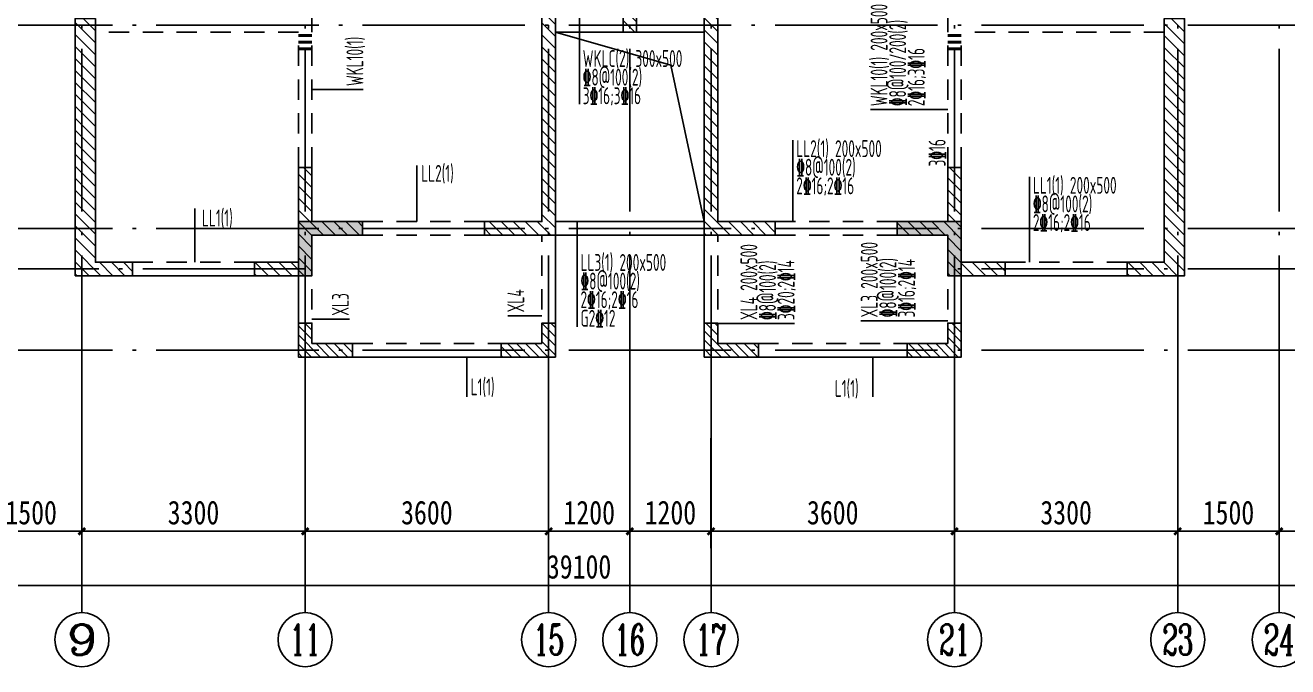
# Model space of a CAD drawing. Extents: x -144902 to 588294, y -160863 to 65494.
# Drawn here: x 548533 to 567197, y -66876 to -57401 of the extents above; entities that cross this region are included whole.
import ezdxf
from ezdxf.enums import TextEntityAlignment as Align

# ---------------------------------------------------------------- set-up
doc = ezdxf.new("R2010")
doc.units = 0
doc.header["$LTSCALE"] = 100
doc.linetypes.add('3', pattern=[5, 3, -2])
doc.linetypes.add('ACAD_ISO04W100', pattern=[30.5, 24, -3, 0.5, -3])
doc.layers.get('0').update_dxf_attribs({"linetype": 'CONTINUOUS'})
doc.layers.get('Defpoints').update_dxf_attribs({"linetype": 'CONTINUOUS'})
for name, color, linetype in [('AXIS', 3, 'CONTINUOUS'), ('AXIS_TEXT', 7, 'CONTINUOUS'), ('DOTE', 253, 'ACAD_ISO04W100'), ('GZ', 7, 'CONTINUOUS'), ('HATCH', 254, 'CONTINUOUS'), ('HIDE_BEAMDIMLOCAL', 7, 'CONTINUOUS'), ('HIDE_BEAMDIMMASS', 2, 'CONTINUOUS'), ('S_BEAMDIMMASS', 2, 'CONTINUOUS'), ('梁', 4, 'CONTINUOUS'), ('梁虚线', 134, '3'), ('次梁箍筋', 1, 'CONTINUOUS'), ('砼墙', 3, 'CONTINUOUS'), ('零厚板', 7, 'CONTINUOUS')]:
    doc.layers.add(name, color=color, linetype=linetype)
doc.styles.add('_HZTXT', font='complex.shx', dxfattribs={"width": 0.7, "bigfont": 'tssdchn.shx'})
doc.styles.add('COMPLEX', font='COMPLEX')
doc.styles.add('DIM_FONT', font='SIMHEI.TTF', dxfattribs={"width": 0.8})
doc.styles.get("Standard").update_dxf_attribs({"font": 'tssdeng.shx', "width": 0.7, "bigfont": 'tssdchn.shx'})
doc.dimstyles.new('_TCH_ARCH&&100', dxfattribs={"dimtxt": 350, "dimasz": 100, "dimexe": 250, "dimexo": 300, "dimgap": 100, "dimtad": 1, "dimdec": 0, "dimzin": 0, "dimdsep": 46, "dimtxsty": 'DIM_FONT', "dimblk": 'ARCHTICK', "dimcen": 0.09, "dimclrt": 7, "dimazin": 2, "dimtfac": 1, "dimtdec": 0, "dimtix": 1, "dimtmove": 2, "dimatfit": 3, "dimfxl": 1, "dimtolj": 1, "dimtzin": 0, "dimarcsym": 0})
pattern_1 = [(135, (163394.02, 96408.73), (88.38835, 88.38835), [])]

# ---------------------------------------------------------------- blocks, each defined once
blk = doc.blocks.new('_ArchTick')
at = {"color": 0, "linetype": 'ByBlock', "const_width": 0.4}
blk.add_lwpolyline([(-0.5, -0.5), (0.5, 0.5)], dxfattribs=at)
blk = doc.blocks.new('*D1527')
at = {"layer": 'AXIS', "color": 0, "lineweight": -2}
for p, q in [((33961, 3375), (33961, 1750)), ((37861, 3375), (37861, 1750)), ((33961, 2000), (37861, 2000))]:
    blk.add_line(p, q, dxfattribs=at)
at = {"layer": 'Defpoints', "color": 0}
for p in [(33961, 3675), (37861, 3675), (37861, 2000)]:
    blk.add_point(p, dxfattribs=at)
at = {"layer": 'AXIS', "color": 0, "lineweight": -2, "xscale": 100, "yscale": 100, "zscale": 100, "rotation": 180}
blk.add_blockref('_ArchTick', (33961, 2000), dxfattribs=at)
at = {"layer": 'AXIS', "color": 0, "lineweight": -2, "xscale": 100, "yscale": 100, "zscale": 100}
blk.add_blockref('_ArchTick', (37861, 2000), dxfattribs=at)
at = {"layer": 'AXIS', "color": 7, "insert": (35911, 2275), "char_height": 350, "attachment_point": 5, "style": 'DIM_FONT'}
blk.add_mtext('\\A1;3900', dxfattribs=at)
blk = doc.blocks.new('*D1528')
at = {"layer": 'AXIS', "color": 0, "lineweight": -2}
for p, q in [((32461, 3375), (32461, 1750)), ((33961, 3375), (33961, 1750)), ((32461, 2000), (33961, 2000))]:
    blk.add_line(p, q, dxfattribs=at)
at = {"layer": 'Defpoints', "color": 0}
for p in [(32461, 3675), (33961, 3675), (33961, 2000)]:
    blk.add_point(p, dxfattribs=at)
at = {"layer": 'AXIS', "color": 0, "lineweight": -2, "xscale": 100, "yscale": 100, "zscale": 100, "rotation": 180}
blk.add_blockref('_ArchTick', (32461, 2000), dxfattribs=at)
at = {"layer": 'AXIS', "color": 0, "lineweight": -2, "xscale": 100, "yscale": 100, "zscale": 100}
blk.add_blockref('_ArchTick', (33961, 2000), dxfattribs=at)
at = {"layer": 'AXIS', "color": 7, "insert": (33211, 2275), "char_height": 350, "attachment_point": 5, "style": 'DIM_FONT'}
blk.add_mtext('\\A1;1500', dxfattribs=at)
blk = doc.blocks.new('*D1529')
at = {"layer": 'AXIS', "color": 0, "lineweight": -2}
for p, q in [((29161, 3375), (29161, 1750)), ((32461, 3375), (32461, 1750)), ((29161, 2000), (32461, 2000))]:
    blk.add_line(p, q, dxfattribs=at)
at = {"layer": 'Defpoints', "color": 0}
for p in [(29161, 3675), (32461, 3675), (32461, 2000)]:
    blk.add_point(p, dxfattribs=at)
at = {"layer": 'AXIS', "color": 0, "lineweight": -2, "xscale": 100, "yscale": 100, "zscale": 100, "rotation": 180}
blk.add_blockref('_ArchTick', (29161, 2000), dxfattribs=at)
at = {"layer": 'AXIS', "color": 0, "lineweight": -2, "xscale": 100, "yscale": 100, "zscale": 100}
blk.add_blockref('_ArchTick', (32461, 2000), dxfattribs=at)
at = {"layer": 'AXIS', "color": 7, "insert": (30811, 2275), "char_height": 350, "attachment_point": 5, "style": 'DIM_FONT'}
blk.add_mtext('\\A1;3300', dxfattribs=at)
blk = doc.blocks.new('*D1530')
at = {"layer": 'AXIS', "color": 0, "lineweight": -2}
for p, q in [((25561, 3375), (25561, 1750)), ((29161, 3375), (29161, 1750)), ((25561, 2000), (29161, 2000))]:
    blk.add_line(p, q, dxfattribs=at)
at = {"layer": 'Defpoints', "color": 0}
for p in [(25561, 3675), (29161, 3675), (29161, 2000)]:
    blk.add_point(p, dxfattribs=at)
at = {"layer": 'AXIS', "color": 0, "lineweight": -2, "xscale": 100, "yscale": 100, "zscale": 100, "rotation": 180}
blk.add_blockref('_ArchTick', (25561, 2000), dxfattribs=at)
at = {"layer": 'AXIS', "color": 0, "lineweight": -2, "xscale": 100, "yscale": 100, "zscale": 100}
blk.add_blockref('_ArchTick', (29161, 2000), dxfattribs=at)
at = {"layer": 'AXIS', "color": 7, "insert": (27361, 2275), "char_height": 350, "attachment_point": 5, "style": 'DIM_FONT'}
blk.add_mtext('\\A1;3600', dxfattribs=at)
blk = doc.blocks.new('*D1531')
at = {"layer": 'AXIS', "color": 0, "lineweight": -2}
for p, q in [((24361, 3375), (24361, 1750)), ((25561, 3375), (25561, 1750)), ((24361, 2000), (25561, 2000))]:
    blk.add_line(p, q, dxfattribs=at)
at = {"layer": 'Defpoints', "color": 0}
for p in [(24361, 3675), (25561, 3675), (25561, 2000)]:
    blk.add_point(p, dxfattribs=at)
at = {"layer": 'AXIS', "color": 0, "lineweight": -2, "xscale": 100, "yscale": 100, "zscale": 100, "rotation": 180}
blk.add_blockref('_ArchTick', (24361, 2000), dxfattribs=at)
at = {"layer": 'AXIS', "color": 0, "lineweight": -2, "xscale": 100, "yscale": 100, "zscale": 100}
blk.add_blockref('_ArchTick', (25561, 2000), dxfattribs=at)
at = {"layer": 'AXIS', "color": 7, "insert": (24961, 2275), "char_height": 350, "attachment_point": 5, "style": 'DIM_FONT'}
blk.add_mtext('\\A1;1200', dxfattribs=at)
blk = doc.blocks.new('*D1532')
at = {"layer": 'AXIS', "color": 0, "lineweight": -2}
for p, q in [((23161, 3375), (23161, 1750)), ((24361, 3375), (24361, 1750)), ((23161, 2000), (24361, 2000))]:
    blk.add_line(p, q, dxfattribs=at)
at = {"layer": 'Defpoints', "color": 0}
for p in [(23161, 3675), (24361, 3675), (24361, 2000)]:
    blk.add_point(p, dxfattribs=at)
at = {"layer": 'AXIS', "color": 0, "lineweight": -2, "xscale": 100, "yscale": 100, "zscale": 100, "rotation": 180}
blk.add_blockref('_ArchTick', (23161, 2000), dxfattribs=at)
at = {"layer": 'AXIS', "color": 0, "lineweight": -2, "xscale": 100, "yscale": 100, "zscale": 100}
blk.add_blockref('_ArchTick', (24361, 2000), dxfattribs=at)
at = {"layer": 'AXIS', "color": 7, "insert": (23761, 2275), "char_height": 350, "attachment_point": 5, "style": 'DIM_FONT'}
blk.add_mtext('\\A1;1200', dxfattribs=at)
blk = doc.blocks.new('*D1533')
at = {"layer": 'AXIS', "color": 0, "lineweight": -2}
for p, q in [((19561, 3375), (19561, 1750)), ((23161, 3375), (23161, 1750)), ((19561, 2000), (23161, 2000))]:
    blk.add_line(p, q, dxfattribs=at)
at = {"layer": 'Defpoints', "color": 0}
for p in [(19561, 3675), (23161, 3675), (23161, 2000)]:
    blk.add_point(p, dxfattribs=at)
at = {"layer": 'AXIS', "color": 0, "lineweight": -2, "xscale": 100, "yscale": 100, "zscale": 100, "rotation": 180}
blk.add_blockref('_ArchTick', (19561, 2000), dxfattribs=at)
at = {"layer": 'AXIS', "color": 0, "lineweight": -2, "xscale": 100, "yscale": 100, "zscale": 100}
blk.add_blockref('_ArchTick', (23161, 2000), dxfattribs=at)
at = {"layer": 'AXIS', "color": 7, "insert": (21361, 2275), "char_height": 350, "attachment_point": 5, "style": 'DIM_FONT'}
blk.add_mtext('\\A1;3600', dxfattribs=at)
blk = doc.blocks.new('*D1534')
at = {"layer": 'AXIS', "color": 0, "lineweight": -2}
for p, q in [((16261, 3375), (16261, 1750)), ((19561, 3375), (19561, 1750)), ((16261, 2000), (19561, 2000))]:
    blk.add_line(p, q, dxfattribs=at)
at = {"layer": 'Defpoints', "color": 0}
for p in [(16261, 3675), (19561, 3675), (19561, 2000)]:
    blk.add_point(p, dxfattribs=at)
at = {"layer": 'AXIS', "color": 0, "lineweight": -2, "xscale": 100, "yscale": 100, "zscale": 100, "rotation": 180}
blk.add_blockref('_ArchTick', (16261, 2000), dxfattribs=at)
at = {"layer": 'AXIS', "color": 0, "lineweight": -2, "xscale": 100, "yscale": 100, "zscale": 100}
blk.add_blockref('_ArchTick', (19561, 2000), dxfattribs=at)
at = {"layer": 'AXIS', "color": 7, "insert": (17911, 2275), "char_height": 350, "attachment_point": 5, "style": 'DIM_FONT'}
blk.add_mtext('\\A1;3300', dxfattribs=at)
blk = doc.blocks.new('*D1535')
at = {"layer": 'AXIS', "color": 0, "lineweight": -2}
for p, q in [((14761, 3375), (14761, 1750)), ((16261, 3375), (16261, 1750)), ((14761, 2000), (16261, 2000))]:
    blk.add_line(p, q, dxfattribs=at)
at = {"layer": 'Defpoints', "color": 0}
for p in [(14761, 3675), (16261, 3675), (16261, 2000)]:
    blk.add_point(p, dxfattribs=at)
at = {"layer": 'AXIS', "color": 0, "lineweight": -2, "xscale": 100, "yscale": 100, "zscale": 100, "rotation": 180}
blk.add_blockref('_ArchTick', (14761, 2000), dxfattribs=at)
at = {"layer": 'AXIS', "color": 0, "lineweight": -2, "xscale": 100, "yscale": 100, "zscale": 100}
blk.add_blockref('_ArchTick', (16261, 2000), dxfattribs=at)
at = {"layer": 'AXIS', "color": 7, "insert": (15511, 2275), "char_height": 350, "attachment_point": 5, "style": 'DIM_FONT'}
blk.add_mtext('\\A1;1500', dxfattribs=at)
blk = doc.blocks.new('*D1541')
at = {"layer": 'AXIS', "color": 0, "lineweight": -2}
for p, q in [((4061, 3375), (4061, 950)), ((43161, 3375), (43161, 950)), ((4061, 1200), (43161, 1200))]:
    blk.add_line(p, q, dxfattribs=at)
at = {"layer": 'Defpoints', "color": 0}
for p in [(4061, 3675, 0), (43161, 3675, 0), (43161, 1200)]:
    blk.add_point(p, dxfattribs=at)
at = {"layer": 'AXIS', "color": 0, "lineweight": -2, "xscale": 100, "yscale": 100, "zscale": 100, "rotation": 180}
blk.add_blockref('_ArchTick', (4061, 1200), dxfattribs=at)
at = {"layer": 'AXIS', "color": 0, "lineweight": -2, "xscale": 100, "yscale": 100, "zscale": 100}
blk.add_blockref('_ArchTick', (43161, 1200), dxfattribs=at)
at = {"layer": 'AXIS', "color": 7, "insert": (23611, 1475), "char_height": 350, "attachment_point": 5, "style": 'DIM_FONT'}
blk.add_mtext('\\A1;39100', dxfattribs=at)
blk = doc.blocks.new('_AXISO')
blk.add_circle((0, 0), 0.5)
at = {"layer": 'AXIS_TEXT', "style": 'COMPLEX', "width": 1.041667}
blk.add_attdef('A', text='', height=0.56, dxfattribs=at).set_placement((-0.25, -0.28), (0.25, -0.28), align=Align.FIT)
blk = doc.blocks.new('2012120317320496')
at = {"layer": 'HATCH'}
for points in [[(2000, 16100), (1200, 16100), (1200, 15800), (1000, 15800), (1000, 16300), (2000, 16300)], [(7800, 16300), (8800, 16300), (8800, 15800), (8600, 15800), (8600, 16100), (7800, 16100)], [(1200, 13200), (1200, 13600), (500, 13600), (500, 13200)], [(2600, 13100), (2600, 13400), (2900, 13400), (2900, 13600), (2400, 13600), (2400, 13100)], [(7400, 13100), (7400, 13600), (6900, 13600), (6900, 13400), (7200, 13400), (7200, 13100)], [(9300, 13200), (9300, 13600), (8600, 13600), (8600, 13200)], [(700, 8800), (700, 9100), (500, 9100), (500, 8800)], [(2800, 8800), (2800, 9100), (2400, 9100), (2400, 8800)], [(7600, 8800), (7600, 9100), (7200, 9100), (7200, 8800)], [(9300, 8800), (9300, 9100), (9100, 9100), (9100, 8800)], [(700, 6300), (700, 5900), (200, 5900), (200, 5700), (0, 5700), (0, 6100), (500, 6100), (500, 6300)], [(9300, 6300), (9300, 6100), (9800, 6100), (9800, 5700), (9600, 5700), (9600, 5900), (9100, 5900), (9100, 6300)], [(0, -100), (0, 700), (950, 700), (950, 500), (200, 500), (200, -100)], [(9600, -100), (9600, 500), (8850, 500), (8850, 700), (9800, 700), (9800, -100)]]:
    blk.add_hatch(color=256, dxfattribs=at).paths.add_polyline_path(points)
at = {"layer": '砼墙', "elevation": 0}
for points in [[(2000, 16100), (1200, 16100), (1200, 15800), (1000, 15800), (1000, 16300), (2000, 16300)], [(7800, 16300), (8800, 16300), (8800, 15800), (8600, 15800), (8600, 16100), (7800, 16100)], [(1200, 13200), (1200, 13600), (500, 13600), (500, 13200)], [(2600, 13100), (2600, 13400), (2900, 13400), (2900, 13600), (2400, 13600), (2400, 13100)], [(7400, 13100), (7400, 13600), (6900, 13600), (6900, 13400), (7200, 13400), (7200, 13100)], [(9300, 13200), (9300, 13600), (8600, 13600), (8600, 13200)], [(700, 8800), (700, 9100), (500, 9100), (500, 8800)], [(2800, 8800), (2800, 9100), (2400, 9100), (2400, 8800)], [(7600, 8800), (7600, 9100), (7200, 9100), (7200, 8800)], [(9300, 8800), (9300, 9100), (9100, 9100), (9100, 8800)], [(700, 6300), (700, 5900), (200, 5900), (200, 5700), (0, 5700), (0, 6100), (500, 6100), (500, 6300)], [(9300, 6300), (9300, 6100), (9800, 6100), (9800, 5700), (9600, 5700), (9600, 5900), (9100, 5900), (9100, 6300)], [(0, -100), (0, 700), (950, 700), (950, 500), (200, 500), (200, -100)], [(9600, -100), (9600, 500), (8850, 500), (8850, 700), (9800, 700), (9800, -100)]]:
    blk.add_lwpolyline(points, close=True, dxfattribs=at)
blk = doc.blocks.new('2012122620434072')
at = {"layer": 'HATCH'}
h = blk.add_hatch(dxfattribs=at)
h.set_pattern_fill('ANSI31', color=256, scale=30, style=0)
h.set_pattern_definition([(135, (177738.75, -2079.77), (67.35192, 67.35192), [])])
h.paths.add_polyline_path([(5137.3, 21123.1), (4995.9, 21264.5), (5105.9, 21374.6), (5261.6, 21374.6), (5261.6, 21174.6)])
h.paths.add_polyline_path([(5137.3, 19426.1), (4995.9, 19284.6), (5105.9, 19174.6), (5361.4, 19174.6), (5361.4, 19374.6), (5188.8, 19374.6)])
h.paths.add_polyline_path([(4713, 19850.3), (4571.6, 19708.9), (4461.6, 19819), (4461.6, 19974.6), (4661.6, 19974.6), (4693.3, 19898)])
h.paths.add_polyline_path([(4713, 20698.9), (4571.6, 20840.3), (4461.6, 20730.2), (4461.6, 20574.6), (4661.6, 20574.6), (4687.2, 20636.7)])
h.paths.add_polyline_path([(5985.8, 21123.1), (6127.3, 21264.5), (6017.2, 21374.6), (5861.6, 21374.6), (5861.6, 21174.6), (5934.4, 21174.6)])
h.paths.add_polyline_path([(23061.4, 4775), (22461.4, 4775), (22461.4, 4575), (23261.4, 4575), (23261.4, 5075), (23061.4, 5075)])
h.paths.add_polyline_path([(19461.4, 5075), (19461.4, 4575), (20261.4, 4575), (20261.4, 4775), (19661.4, 4775), (19661.4, 5075)])
h.paths.add_polyline_path([(25661.4, 4775), (26261.4, 4775), (26261.4, 4575), (25461.4, 4575), (25461.4, 5075), (25661.4, 5075)])
h.paths.add_polyline_path([(29261.4, 5075), (29261.4, 4575), (28461.4, 4575), (28461.4, 4775), (29061.4, 4775), (29061.4, 5075)])
h = blk.add_hatch(dxfattribs=at)
h.set_pattern_fill('ANSI31', color=256, scale=1000, style=0)
h.set_pattern_definition(pattern_1)
h.paths.add_polyline_path([(26361.4, 14975), (26361.4, 14675), (27161.4, 14675), (27161.4, 14075), (21561.4, 14075), (21561.4, 14675), (22361.4, 14675), (22361.4, 14975), (21361.4, 14975), (21361.4, 13875), (24261.4, 13875), (24261.4, 9375), (24461.4, 9375), (24461.4, 13875), (27361.4, 13875), (27361.4, 14975)])
h = blk.add_hatch(dxfattribs=at)
h.set_pattern_fill('ANSI31', color=256, scale=1000, style=0)
h.set_pattern_definition(pattern_1)
h.paths.add_polyline_path([(16161.4, 5775), (17011.4, 5775), (17011.4, 5975), (16461.4, 5975), (16461.4, 9575), (16161.4, 9575)])
h = blk.add_hatch(dxfattribs=at)
h.set_pattern_fill('ANSI31', color=256, scale=1000, style=0)
h.set_pattern_definition(pattern_1)
h.paths.add_polyline_path([(22211.4, 6575), (22211.4, 6375), (23261.4, 6375), (23261.4, 9675), (23061.4, 9675), (23061.4, 6575)])
h = blk.add_hatch(dxfattribs=at)
h.set_pattern_fill('ANSI31', color=256, scale=1000, style=0)
h.set_pattern_definition(pattern_1)
h.paths.add_polyline_path([(25461.4, 6375), (26511.4, 6375), (26511.4, 6575), (25661.4, 6575), (25661.4, 9675), (25461.4, 9675)])
h = blk.add_hatch(dxfattribs=at)
h.set_pattern_fill('ANSI31', color=256, scale=1000, style=0)
h.set_pattern_definition(pattern_1)
h.paths.add_polyline_path([(32261.4, 5975), (31711.4, 5975), (31711.4, 5775), (32561.4, 5775), (32561.4, 9575), (32261.4, 9575)])
h = blk.add_hatch(dxfattribs=at)
h.set_pattern_fill('ANSI31', color=256, scale=1000, style=0)
h.set_pattern_definition(pattern_1)
h.paths.add_polyline_path([(18811.4, 5775.4), (19661.4, 5775.4), (19661.4, 6375), (20411.4, 6375), (20411.4, 6575), (19661.4, 6575), (19661.4, 7375), (19461.4, 7375), (19461.4, 6575), (19461.4, 5975.4), (18811.4, 5975.4)])
h = blk.add_hatch(dxfattribs=at)
h.set_pattern_fill('ANSI31', color=256, scale=1000, style=0)
h.set_pattern_definition(pattern_1)
h.paths.add_polyline_path([(28311.4, 6575), (28311.4, 6375), (29061.4, 6375), (29061.4, 5775.4), (29911.4, 5775.4), (29911.4, 5975.4), (29261.4, 5975.4), (29261.4, 6575), (29261.4, 7375), (29061.4, 7375), (29061.4, 6575)])
at = {"layer": 'AXIS'}
for p, q in [((16261.4, 3675, 0), (16261.4, 800, 0)), ((19561.4, 3675, 0), (19561.4, 800, 0)), ((23161.4, 3675, 0), (23161.4, 800, 0)), ((24361.4, 3675, 0), (24361.4, 800, 0)), ((25561.4, 3675, 0), (25561.4, 800, 0)), ((29161.4, 3675, 0), (29161.4, 800, 0)), ((32461.4, 3675, 0), (32461.4, 800, 0)), ((33961.4, 3675, 0), (33961.4, 800, 0))]:
    blk.add_line(p, q, dxfattribs=at)
at = {"layer": 'DOTE'}
for p, q in [((33961.4, 3675, 0), (33961.4, 23075, 0)), ((24361.4, 3675, 0), (24361.4, 19375, 0)), ((16261.4, 3675, 0), (16261.4, 11875, 0)), ((19561.4, 3675, 0), (19561.4, 11875, 0)), ((23161.4, 3675, 0), (23161.4, 11875, 0)), ((25561.4, 3675, 0), (25561.4, 11875, 0)), ((29161.4, 3675, 0), (29161.4, 11875, 0)), ((32461.4, 3675, 0), (32461.4, 11875, 0)), ((44161.4, 9475, 0), (3061.4, 9475, 0)), ((44161.4, 6475, 0), (3061.4, 6475, 0)), ((19561.4, 5875, 0), (3061.4, 5875, 0)), ((44161.4, 5875, 0), (29161.4, 5875, 0)), ((44161.4, 4675, 0), (3061.4, 4675, 0))]:
    blk.add_line(p, q, dxfattribs=at)
at = {"layer": 'GZ'}
for points in [[(19461.4, 5075), (19461.4, 4575), (20261.4, 4575), (20261.4, 4775), (19661.4, 4775), (19661.4, 5075)], [(23061.4, 4775), (22461.4, 4775), (22461.4, 4575), (23261.4, 4575), (23261.4, 5075), (23061.4, 5075)], [(25661.4, 4775), (26261.4, 4775), (26261.4, 4575), (25461.4, 4575), (25461.4, 5075), (25661.4, 5075)], [(29261.4, 5075), (29261.4, 4575), (28461.4, 4575), (28461.4, 4775), (29061.4, 4775), (29061.4, 5075)]]:
    blk.add_lwpolyline(points, close=True, dxfattribs=at)
at = {"layer": '梁'}
for p, q in [((24261.4, 9375), (23261.4, 9375)), ((25461.4, 9375), (24461.4, 9375)), ((25461.4, 6575), (23261.4, 6575)), ((23261.4, 4575), (23261.4, 6375)), ((25461.4, 6375), (23261.4, 6375)), ((25461.4, 4575), (25461.4, 6375)), ((18811.4, 5775.4), (17011.4, 5775)), ((19461.4, 4575), (19461.4, 5775.4)), ((29261.4, 4575), (29261.4, 5775.4)), ((31711.4, 5775), (29911.4, 5775.4)), ((23261.4, 4575), (19461.4, 4575)), ((23061.4, 4575), (23261.4, 4575)), ((25461.4, 4575), (25661.4, 4575)), ((29261.4, 4575), (25461.4, 4575))]:
    blk.add_line(p, q, dxfattribs=at)
at = {"layer": '梁虚线'}
for p, q in [((19661.4, 7375), (19661.4, 11775)), ((29061.4, 7375), (29061.4, 11775)), ((19461.4, 9375), (16461.4, 9375)), ((19461.4, 7375), (19461.4, 9375)), ((32261.4, 9375), (29261.4, 9375)), ((29261.4, 7375), (29261.4, 9375)), ((22211.4, 6575), (20411.4, 6575)), ((28311.4, 6575), (26511.4, 6575)), ((22211.4, 6375), (20411.4, 6375)), ((23061.4, 4775), (23061.4, 6375)), ((25661.4, 4775), (25661.4, 6375)), ((28311.4, 6375), (26511.4, 6375)), ((18811.4, 5975.4), (17011.4, 5975)), ((31711.4, 5975), (29911.4, 5975.4)), ((19661.4, 4775), (19661.4, 5775.4)), ((29061.4, 4775), (29061.4, 5775.4)), ((23061.4, 4775), (19661.4, 4775)), ((29061.4, 4775), (25661.4, 4775))]:
    blk.add_line(p, q, dxfattribs=at)
at = {"layer": '砼墙'}
for points in [[(26361.4, 14975), (26361.4, 14675), (27161.4, 14675), (27161.4, 14075), (21561.4, 14075), (21561.4, 14675), (22361.4, 14675), (22361.4, 14975), (21361.4, 14975), (21361.4, 13875), (24261.4, 13875), (24261.4, 9375), (24461.4, 9375), (24461.4, 13875), (27361.4, 13875), (27361.4, 14975)], [(16161.4, 5775), (17011.4, 5775), (17011.4, 5975), (16461.4, 5975), (16461.4, 9575), (16161.4, 9575)], [(22211.4, 6575), (22211.4, 6375), (23261.4, 6375), (23261.4, 9675), (23061.4, 9675), (23061.4, 6575)], [(25461.4, 6375), (26511.4, 6375), (26511.4, 6575), (25661.4, 6575), (25661.4, 9675), (25461.4, 9675)], [(32261.4, 5975), (31711.4, 5975), (31711.4, 5775), (32561.4, 5775), (32561.4, 9575), (32261.4, 9575)], [(18811.4, 5775.4), (19661.4, 5775.4), (19661.4, 6375), (20411.4, 6375), (20411.4, 6575), (19661.4, 6575), (19661.4, 7375), (19461.4, 7375), (19461.4, 6575), (19461.4, 5975.4), (18811.4, 5975.4)], [(28311.4, 6575), (28311.4, 6375), (29061.4, 6375), (29061.4, 5775.4), (29911.4, 5775.4), (29911.4, 5975.4), (29261.4, 5975.4), (29261.4, 6575), (29261.4, 7375), (29061.4, 7375), (29061.4, 6575)]]:
    blk.add_lwpolyline(points, close=True, dxfattribs=at)
at = {"layer": '零厚板'}
blk.add_lwpolyline([(23261.4, 9375), (24966.9, 8885.5), (25461.4, 6575)], dxfattribs=at)
at = {"layer": 'AXIS'}
ref = blk.add_blockref('_AXISO', (16261.4, 400, 0), dxfattribs=dict(at, xscale=800, yscale=800, zscale=800))
ref.add_attrib('A', '9', dxfattribs={"layer": 'AXIS_TEXT', "height": 452.5, "style": '_HZTXT', "width": 1.5}).set_placement((16035.1, 173.7, 0), (16487.6, 173.7, 0), align=Align.FIT)
ref = blk.add_blockref('_AXISO', (19561.4, 400, 0), dxfattribs=dict(at, xscale=800, yscale=800, zscale=800))
ref.add_attrib('A', '11', dxfattribs={"layer": 'AXIS_TEXT', "height": 452.55, "style": '_HZTXT', "width": 0.875}).set_placement((19335.1, 173.7, 0), (19787.6, 173.7, 0), align=Align.FIT)
ref = blk.add_blockref('_AXISO', (23161.4, 400, 0), dxfattribs=dict(at, xscale=800, yscale=800, zscale=800))
ref.add_attrib('A', '15', dxfattribs={"layer": 'AXIS_TEXT', "height": 452.55, "style": '_HZTXT', "width": 0.724138}).set_placement((22935.1, 173.7, 0), (23387.6, 173.7, 0), align=Align.FIT)
ref = blk.add_blockref('_AXISO', (24361.4, 400, 0), dxfattribs=dict(at, xscale=800, yscale=800, zscale=800))
ref.add_attrib('A', '16', dxfattribs={"layer": 'AXIS_TEXT', "height": 452.55, "style": '_HZTXT', "width": 0.724138}).set_placement((24135.1, 173.7, 0), (24587.6, 173.7, 0), align=Align.FIT)
ref = blk.add_blockref('_AXISO', (25561.4, 400, 0), dxfattribs=dict(at, xscale=800, yscale=800, zscale=800))
ref.add_attrib('A', '17', dxfattribs={"layer": 'AXIS_TEXT', "height": 452.55, "style": '_HZTXT', "width": 0.724138}).set_placement((25335.1, 173.7, 0), (25787.6, 173.7, 0), align=Align.FIT)
ref = blk.add_blockref('_AXISO', (29161.4, 400, 0), dxfattribs=dict(at, xscale=800, yscale=800, zscale=800))
ref.add_attrib('A', '21', dxfattribs={"layer": 'AXIS_TEXT', "height": 452.55, "style": '_HZTXT', "width": 0.724138}).set_placement((28935.1, 173.7, 0), (29387.6, 173.7, 0), align=Align.FIT)
ref = blk.add_blockref('_AXISO', (32461.4, 400, 0), dxfattribs=dict(at, xscale=800, yscale=800, zscale=800))
ref.add_attrib('A', '23', dxfattribs={"layer": 'AXIS_TEXT', "height": 452.55, "style": '_HZTXT', "width": 0.617647}).set_placement((32235.1, 173.7, 0), (32687.6, 173.7, 0), align=Align.FIT)
ref = blk.add_blockref('_AXISO', (33961.4, 400, 0), dxfattribs=dict(at, xscale=800, yscale=800, zscale=800))
ref.add_attrib('A', '24', dxfattribs={"layer": 'AXIS_TEXT', "height": 452.55, "style": '_HZTXT', "width": 0.583333}).set_placement((33735.1, 173.7, 0), (34187.6, 173.7, 0), align=Align.FIT)
at = {"layer": '砼墙', "xscale": -1}
blk.add_blockref('2012120317320496', (29261.4, 5875.4, 0), dxfattribs=at)
at = {"layer": 'AXIS'}
for p1, p2, distance, picture, middle in [((4061.4, 3675, 0), (43161.4, 3675, 0), -2475, '*D1541', (23611.4, 1475, 0)), ((14761.4, 3675, 0), (16261.4, 3675, 0), -1675, '*D1535', (15511.4, 2275, 0)), ((16261.4, 3675, 0), (19561.4, 3675, 0), -1675, '*D1534', (17911.4, 2275, 0)), ((19561.4, 3675, 0), (23161.4, 3675, 0), -1675, '*D1533', (21361.4, 2275, 0)), ((23161.4, 3675, 0), (24361.4, 3675, 0), -1675, '*D1532', (23761.4, 2275, 0)), ((24361.4, 3675, 0), (25561.4, 3675, 0), -1675, '*D1531', (24961.4, 2275, 0)), ((25561.4, 3675, 0), (29161.4, 3675, 0), -1675, '*D1530', (27361.4, 2275, 0)), ((29161.4, 3675, 0), (32461.4, 3675, 0), -1675, '*D1529', (30811.4, 2275, 0)), ((32461.4, 3675, 0), (33961.4, 3675, 0), -1675, '*D1528', (33211.4, 2275, 0)), ((33961.4, 3675, 0), (37861.4, 3675, 0), -1675, '*D1527', (35911.4, 2275, 0))]:
    dim = blk.add_aligned_dim(p1=p1, p2=p2, distance=distance, dimstyle='_TCH_ARCH&&100', dxfattribs=at)
    dim.commit()
    dim.dimension.update_dxf_attribs({"geometry": picture, "text_midpoint": middle})

msp = doc.modelspace()

# ---------------------------------------------------------------- linework, layer by layer
at = {"layer": 'HIDE_BEAMDIMMASS'}
for p, q in [((553531.319, -58349.46), (552771.124, -58349.46)), ((561030.411, -58646.474), (562171.124, -58646.474)), ((553326.453, -61741.43), (552771.124, -61741.43)), ((555669.801, -61690.725), (556171.124, -61690.725)), ((560885.872, -61767.092), (562171.124, -61767.092)), ((559906.114, -61805.193), (558771.124, -61805.193))]:
    msp.add_line(p, q, dxfattribs=at)
at = {"layer": 'S_BEAMDIMMASS'}
for p, q in [((556724.765, -58567.473), (556724.765, -57201.159)), ((559881.095, -59098.134), (559881.102, -60301.166)), ((554322.234, -59473.272), (554322.239, -60301.154)), ((563378.939, -59639.858), (563378.633, -60900.81)), ((551041.256, -60105.453), (551041.448, -60900.937)), ((556691.427, -61854.312), (556691.427, -60301.159)), ((555063.877, -62890.014), (555063.877, -62301.148)), ((561063.877, -62890.014), (561063.877, -62301.148))]:
    msp.add_line(p, q, dxfattribs=at)
at = {"layer": '次梁箍筋', "const_width": 44.9}
for points in [[(552771.124, -57551.159), (552571.124, -57551.159)], [(552771.124, -57651.159), (552571.124, -57651.159)], [(562371.124, -57551.159), (562171.124, -57551.159)], [(562371.124, -57651.159), (562171.124, -57651.159)], [(552771.124, -57751.159), (552571.124, -57751.159)], [(562371.124, -57751.159), (562171.124, -57751.159)]]:
    msp.add_lwpolyline(points, dxfattribs=at)

# ---------------------------------------------------------------- block references
at = {"layer": 'AXIS'}
msp.add_blockref('2012122620434072', (533109.766, -66876.159), dxfattribs=at)

# ---------------------------------------------------------------- texts
at = {"layer": 'HIDE_BEAMDIMLOCAL', "width": 0.6}
msp.add_text('3%%13216', height=250, rotation=90, dxfattribs=at).set_placement((562138.856, -59486.771))
at = {"layer": 'HIDE_BEAMDIMMASS', "width": 0.6}
for s, p in [('WKL10(1) 200x500', (561280.411, -58596.473)), ('%%1328@100/200(2)', (561555.411, -58596.473)), ('WKL10(1) ', (553531.319, -58299.459)), ('2%%13216;3%%13216', (561830.411, -58596.473)), ('XL4 200x500', (559356.114, -61755.193)), ('XL3 200x500', (561135.872, -61717.091)), ('%%1328@100(2)', (559631.114, -61755.193)), ('3%%13220;2%%13214', (559906.114, -61755.193)), ('%%1328@100(2)', (561410.872, -61717.091)), ('3%%13216;2%%13214', (561685.872, -61717.091)), ('XL3 ', (553316.838, -61691.429)), ('XL4 ', (555910.186, -61640.725))]:
    msp.add_text(s, height=250, rotation=90, dxfattribs=at).set_placement(p)
at = {"layer": 'S_BEAMDIMMASS', "width": 0.6}
for s, p in [('WKLC(2) 300x500', (556774.765, -58017.473)), ('%%1328@100(2)', (556774.765, -58292.473)), ('3%%13216;3%%13216', (556774.765, -58567.473)), ('LL3(1) 200x500', (556741.427, -61029.312)), ('%%1328@100(2)', (556741.427, -61304.312)), ('2%%13216;2%%13216', (556741.427, -61579.312)), ('G2%%13212', (556741.427, -61854.312))]:
    msp.add_text(s, height=250, dxfattribs=at).set_placement(p)
for s, rotation, p in [('LL2(1) 200x500', 0.0003611, (559931.097, -59348.133)), ('%%1328@100(2)', 0.0003589, (559931.099, -59623.133)), ('LL2(1) ', 0.0003611, (554386.114, -59713.346)), ('2%%13216;2%%13216', 0.0003589, (559931.101, -59898.133)), ('LL1(1) 200x500', 359.9861341, (563428.879, -59889.871)), ('%%1328@100(2)', 359.9861324, (563428.812, -60164.871)), ('LL1(1) ', 0.0138404, (551144.943, -60372.99)), ('2%%13216;2%%13216', 359.9861467, (563428.746, -60439.871)), ('L1(1) ', 359.9999803, (555118.043, -62868.358)), ('L1(1) ', 359.9999803, (560500.415, -62890.013))]:
    msp.add_text(s, height=250, rotation=rotation, dxfattribs=at).set_placement(p)

doc.saveas('drawing.dxf')
